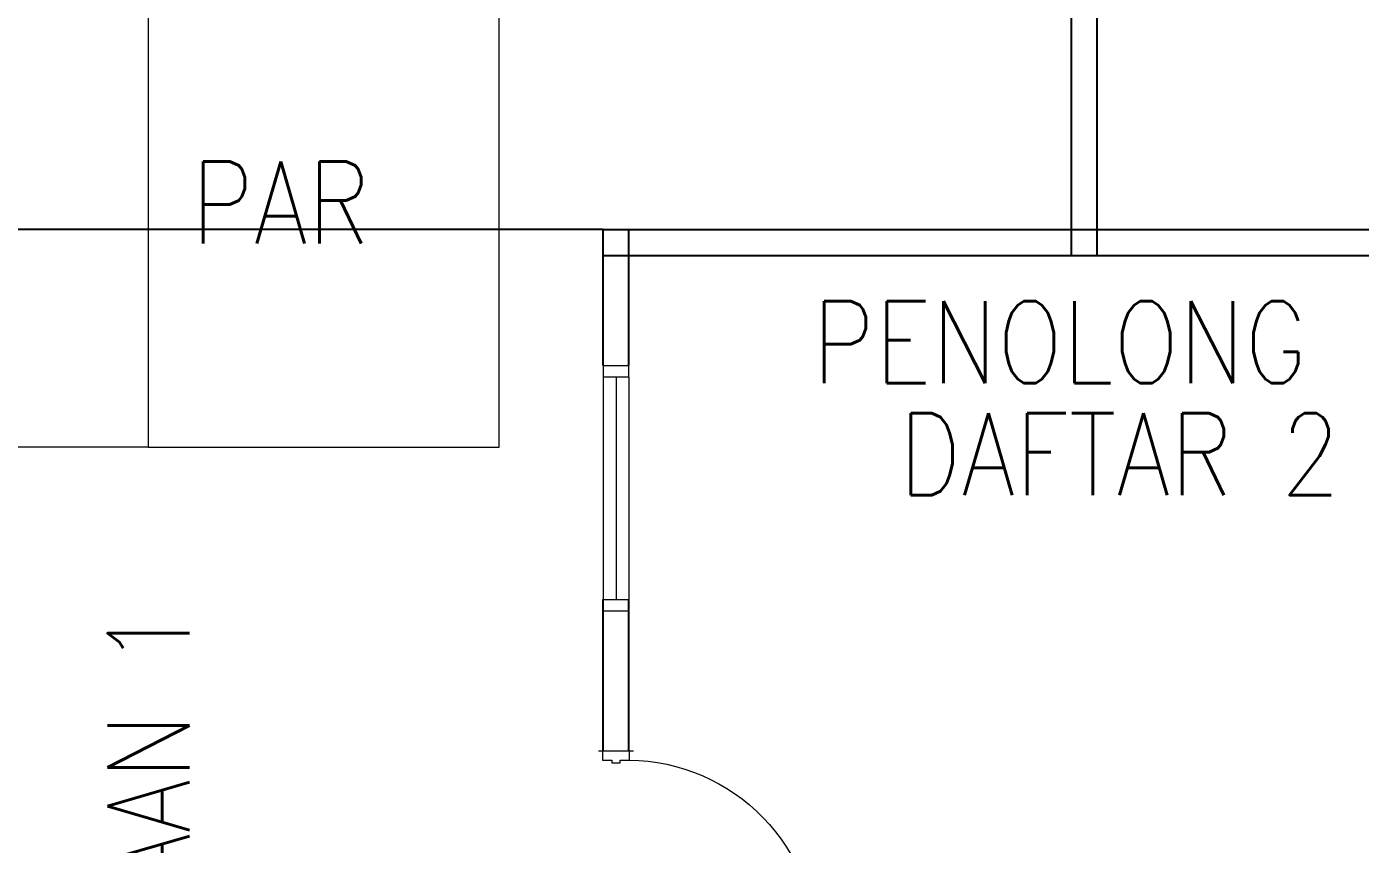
# Model space of a CAD drawing. Header units: inches. Extents: x -86493719 to 430035, y 21644 to 1519532.
# Drawn here: x 53115 to 58816, y 65231 to 68726 of the extents above; entities that cross this region are included whole.
import ezdxf
from ezdxf.enums import TextEntityAlignment as Align

# ---------------------------------------------------------------- set-up
doc = ezdxf.new("R2010")
doc.units = ezdxf.units.IN
doc.header["$MEASUREMENT"] = 0
for name, color, linetype, lineweight in [('1', 8, 'Continuous', 9), ('DR', 8, 'Continuous', 18), ('t3', 8, 'Continuous', 25), ('WIN', 8, 'Continuous', 18), ('windoor', 8, 'Continuous', 18)]:
    doc.layers.add(name, color=color, linetype=linetype, lineweight=lineweight)
doc.layers.add('partition', color=8, linetype='Continuous')
doc.layers.add('TB', color=8, linetype='Continuous')
doc.styles.add('LAILA', font='romans.shx', dxfattribs={"width": 0.85})

# ---------------------------------------------------------------- blocks, each defined once
blk = doc.blocks.new('D900')
at = {"layer": 'DR'}
for p, q in [((37.5, 915), (37.5, 115)), ((77.5, 915), (77.5, 115)), ((37.5, 190), (77.5, 190)), ((37.5, 115), (77.5, 115))]:
    blk.add_line(p, q, dxfattribs=at)
at = {"layer": 'DR', "color": 3}
for p, q in [((0, 132.5), (0, -17.5)), ((900, 132.5), (900, -17.5)), ((900, 115), (900, 0))]:
    blk.add_line(p, q, dxfattribs=at)
at = {"layer": 'DR'}
for points in [[(0, 0), (37.5, 0), (37.5, 40), (50, 40), (50, 75), (37.5, 75), (37.5, 115), (0, 115)], [(900, 0), (862.5, 0), (862.5, 40), (850, 40), (850, 75), (862.5, 75), (862.5, 115), (900, 115)]]:
    blk.add_lwpolyline(points, dxfattribs=at)
at = {"layer": 'DR', "color": 8}
blk.add_arc((51.9, 104.3), 810.7, 0.7553, 91.0145, dxfattribs=at)

msp = doc.modelspace()

# ---------------------------------------------------------------- linework, layer by layer
at = {"layer": '1'}
for points in [[(52134.3, 68928.6), (53634.3, 68928.6), (53634.3, 66928.6), (52134.3, 66928.6)], [(55134.3, 68928.6), (53634.3, 68928.6), (53634.3, 66928.6), (55134.3, 66928.6)]]:
    msp.add_lwpolyline(points, close=True, dxfattribs=at)
at = {"layer": 'partition'}
for p, q in [((57579.3, 72728.6), (57579.3, 67748.6)), ((57689.3, 72728.6), (57689.3, 67748.6)), ((55579.3, 67858.6), (59559.3, 67858.6)), ((55579.3, 67277.3), (55579.3, 67858.6)), ((55689.3, 67277.3), (55689.3, 67858.6)), ((55579.3, 67748.6), (59559.3, 67748.6)), ((55579.3, 65628.6), (55579.3, 66277.3)), ((55689.3, 65628.6), (55689.3, 66277.3))]:
    msp.add_line(p, q, dxfattribs=at)
at = {"layer": 'TB', "color": 4, "linetype": 'Continuous'}
msp.add_line((55579.3, 67858.6), (51689.3, 67858.6), dxfattribs=at)
at = {"layer": 'WIN'}
for p, q in [((55579.3, 67277.3), (55579.3, 67227.3)), ((55689.3, 67227.3), (55689.3, 67277.3)), ((55579.3, 67227.3), (55579.3, 66277.3)), ((55634.3, 67227.3), (55634.3, 66277.3)), ((55689.3, 67227.3), (55689.3, 66277.3)), ((55579.3, 66277.3), (55579.3, 66227.3)), ((55689.3, 66227.3), (55689.3, 66277.3))]:
    msp.add_line(p, q, dxfattribs=at)
for points in [[(55579.3, 67277.3), (55689.3, 67277.3)], [(55689.3, 67227.3), (55579.3, 67227.3)], [(55579.3, 66277.3), (55689.3, 66277.3)], [(55689.3, 66227.3), (55579.3, 66227.3)]]:
    msp.add_lwpolyline(points, dxfattribs=at)

# ---------------------------------------------------------------- block references
at = {"layer": 'windoor', "xscale": -1, "rotation": 270}
msp.add_blockref('D900', (55576.8, 64728.6), dxfattribs=at)

# ---------------------------------------------------------------- texts
at = {"layer": 't3', "style": 'LAILA', "width": 0.85}
msp.add_text('PAR', height=350, dxfattribs=at).set_placement((53818, 67799.9))
for s, p in [('PENOLONG', (56472.5, 67552.4)), ('DAFTAR 2', (56843.2, 67074))]:
    msp.add_text(s, height=350, dxfattribs=at).set_placement(p, align=Align.TOP_LEFT)
msp.add_text('PUSAT KEJURUTERAAN 1', height=350, rotation=89.9872, dxfattribs=at).set_placement((53459.7, 61352.3), align=Align.TOP_LEFT)

doc.saveas('drawing.dxf')
